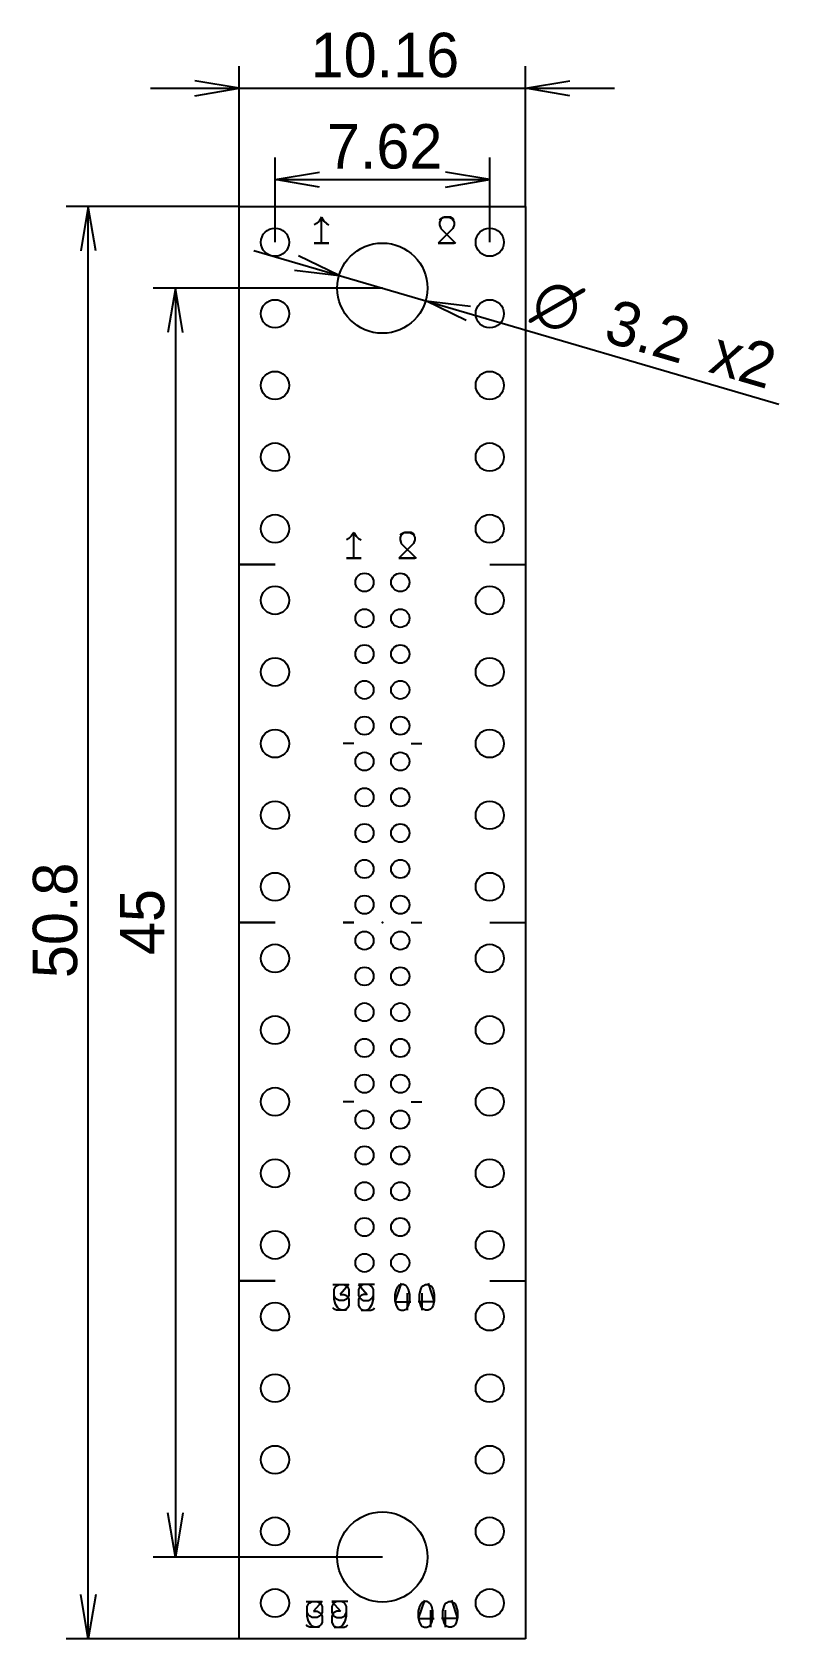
# Model space of a CAD drawing. Header units: millimetres. Extents: x 37.6 to 64.1, y -175.4 to -118.4.
import ezdxf
from ezdxf.enums import TextEntityAlignment as Align

# ---------------------------------------------------------------- set-up
doc = ezdxf.new("R2010")
doc.units = ezdxf.units.MM
doc.layers.add('BLACK', color=7, linetype='Continuous')
doc.layers.add('Default', color=7, linetype='Continuous')
doc.styles.add('SEACAD_Solid_Edge_ANSI', font='seans.ttf')
doc.styles.add('SEACAD_Solid_Edge_ANSI1_Symbols', font='semeca1.ttf')
doc.dimstyles.new('JIS_(mm)', dxfattribs={"dimtxt": 1.575, "dimasz": 1.575, "dimexe": 0.7875, "dimexo": 0, "dimgap": 0.39375, "dimtad": 1, "dimdsep": 46, "dimtxsty": 'SEACAD_Solid_Edge_ANSI', "dimblk1": '_SE_OPEN', "dimblk2": '_SE_OPEN', "dimsah": 1, "dimcen": 0.7875, "dimadec": 0, "dimazin": 0, "dimtfac": 0.5, "dimtmove": 0, "dimatfit": 3, "dimfxl": 1, "dimarcsym": 0})

# ---------------------------------------------------------------- blocks, each defined once
blk = doc.blocks.new('DMBLK1')
at = {"layer": 'Default', "color": 7, "linetype": 'Continuous'}
for p, q in [((44.92, -124.6), (44.92, -119.626)), ((55.08, -124.6), (55.08, -119.626)), ((41.77, -120.413), (58.23, -120.413))]:
    blk.add_line(p, q, dxfattribs=at)
for points in [[(43.345, -120.676), (44.92, -120.413), (43.345, -120.151)], [(56.655, -120.676), (55.08, -120.413), (56.655, -120.151)]]:
    blk.add_lwpolyline(points, dxfattribs=at)
at = {"layer": 'Default', "color": 7, "linetype": 'Continuous', "style": 'SEACAD_Solid_Edge_ANSI'}
blk.add_text('10.16', height=1.575, dxfattribs=at).set_placement((47.455, -118.444), align=Align.TOP_LEFT)
blk = doc.blocks.new('_SE_OPEN')
at = {"color": 0}
for p, q in [((-1, 0.1665), (0, 0)), ((0, 0), (-1, -0.1665)), ((0, 0), (-1, 0))]:
    blk.add_line(p, q, dxfattribs=at)
blk = doc.blocks.new('DMBLK2')
at = {"layer": 'Default', "color": 7, "linetype": 'Continuous'}
for p, q in [((44.92, -124.6), (38.777, -124.6)), ((39.564, -175.4), (39.564, -124.6)), ((44.92, -175.4), (38.777, -175.4))]:
    blk.add_line(p, q, dxfattribs=at)
for points in [[(39.827, -126.175), (39.564, -124.6), (39.302, -126.175)], [(39.827, -173.825), (39.564, -175.4), (39.302, -173.825)]]:
    blk.add_lwpolyline(points, dxfattribs=at)
at = {"layer": 'Default', "color": 7, "linetype": 'Continuous', "style": 'SEACAD_Solid_Edge_ANSI'}
blk.add_text('50.8', height=1.575, rotation=90, dxfattribs=at).set_placement((37.596, -151.969), align=Align.TOP_LEFT)
blk = doc.blocks.new('DMBLK3')
at = {"layer": 'Default', "color": 7, "linetype": 'Continuous'}
for p, q in [((50, -127.5), (41.866, -127.5)), ((42.654, -127.5), (42.654, -172.5)), ((50, -172.5), (41.866, -172.5))]:
    blk.add_line(p, q, dxfattribs=at)
for points in [[(42.916, -129.075), (42.654, -127.5), (42.391, -129.075)], [(42.916, -170.925), (42.654, -172.5), (42.391, -170.925)]]:
    blk.add_lwpolyline(points, dxfattribs=at)
at = {"layer": 'Default', "color": 7, "linetype": 'Continuous', "style": 'SEACAD_Solid_Edge_ANSI'}
blk.add_text('45', height=1.575, rotation=90, dxfattribs=at).set_placement((40.685, -151.152), align=Align.TOP_LEFT)
blk = doc.blocks.new('DMBLK4')
at = {"layer": 'Default', "color": 7, "linetype": 'Continuous'}
for p, q in [((46.19, -125.87), (46.19, -122.865)), ((53.81, -125.87), (53.81, -122.865)), ((46.19, -123.652), (53.81, -123.652))]:
    blk.add_line(p, q, dxfattribs=at)
for points in [[(47.765, -123.915), (46.19, -123.652), (47.765, -123.39)], [(52.235, -123.915), (53.81, -123.652), (52.235, -123.39)]]:
    blk.add_lwpolyline(points, dxfattribs=at)
at = {"layer": 'Default', "color": 7, "linetype": 'Continuous', "style": 'SEACAD_Solid_Edge_ANSI'}
blk.add_text('7.62', height=1.575, dxfattribs=at).set_placement((48.031, -121.683), align=Align.TOP_LEFT)
blk = doc.blocks.new('DMBLK5')
at = {"layer": 'Default', "color": 7, "linetype": 'Continuous'}
for p, q in [((45.441, -126.167), (51.536, -127.949)), ((51.536, -127.949), (64.063, -131.613))]:
    blk.add_line(p, q, dxfattribs=at)
for points in [[(46.879, -126.861), (48.464, -127.051), (47.026, -126.357)], [(52.974, -128.643), (51.536, -127.949), (53.121, -128.139)]]:
    blk.add_lwpolyline(points, dxfattribs=at)
for s, style, p in [('O', 'SEACAD_Solid_Edge_ANSI1_Symbols', (55.645, -127.1)), ('3.2', 'SEACAD_Solid_Edge_ANSI', (58.236, -127.857)), ('x2', 'SEACAD_Solid_Edge_ANSI', (61.967, -128.948))]:
    blk.add_text(s, height=1.575, rotation=343.6987, dxfattribs=dict(at, style=style)).set_placement(p, align=Align.TOP_LEFT)

msp = doc.modelspace()

# ---------------------------------------------------------------- linework, layer by layer
at = {"layer": 'BLACK', "color": 7, "linetype": 'Continuous'}
for p, q in [((44.92, -175.4), (44.92, -124.6)), ((44.92, -124.6), (55.08, -124.6)), ((55.08, -124.6), (55.08, -175.4)), ((47.6668, -125.206), (47.5797, -125.25)), ((47.7539, -125.119), (47.6668, -125.206)), ((47.841, -124.988), (47.7539, -125.119)), ((47.841, -125.903), (47.841, -124.988)), ((47.841, -124.988), (47.9281, -125.119)), ((47.841, -125.903), (47.841, -124.988)), ((47.9281, -125.119), (48.0152, -125.206)), ((48.0152, -125.206), (48.1023, -125.25)), ((52.0247, -125.075), (52.0683, -125.032)), ((52.0683, -125.075), (52.0247, -125.162)), ((52.0247, -125.162), (52.0247, -125.25)), ((52.0247, -125.25), (52.0683, -125.38)), ((52.0683, -125.032), (52.1554, -124.988)), ((52.1118, -125.032), (52.0683, -125.075)), ((52.1989, -124.988), (52.1118, -125.032)), ((52.1554, -124.988), (52.3731, -124.988)), ((52.4166, -124.988), (52.1989, -124.988)), ((52.3731, -124.988), (52.4602, -125.032)), ((52.5037, -125.032), (52.4166, -124.988)), ((52.4602, -125.032), (52.5037, -125.075)), ((52.5473, -125.075), (52.5037, -125.032)), ((52.5037, -125.075), (52.5473, -125.162)), ((52.5473, -125.25), (52.5037, -125.38)), ((52.5473, -125.162), (52.5473, -125.25)), ((47.5797, -125.903), (48.1023, -125.903)), ((48.1023, -125.903), (47.5797, -125.903)), ((52.5037, -125.38), (51.9812, -125.903)), ((51.9812, -125.903), (52.5473, -125.903)), ((52.5908, -125.903), (52.0247, -125.903)), ((52.0683, -125.38), (52.5908, -125.903)), ((48.984, -136.164), (48.8969, -136.295)), ((48.984, -137.079), (48.984, -136.164)), ((48.984, -136.164), (49.0711, -136.295)), ((48.984, -137.079), (48.984, -136.164)), ((50.6713, -136.208), (50.7584, -136.164)), ((50.8019, -136.164), (50.7148, -136.208)), ((50.7584, -136.164), (50.9761, -136.164)), ((51.0196, -136.164), (50.8019, -136.164)), ((50.9761, -136.164), (51.0632, -136.208)), ((51.1067, -136.208), (51.0196, -136.164)), ((48.8098, -136.382), (48.7227, -136.426)), ((48.8969, -136.295), (48.8098, -136.382)), ((49.0711, -136.295), (49.1582, -136.382)), ((49.1582, -136.382), (49.2453, -136.426)), ((51.1067, -136.556), (50.5842, -137.079)), ((50.6277, -136.251), (50.6713, -136.208)), ((50.6713, -136.251), (50.6277, -136.338)), ((50.6277, -136.338), (50.6277, -136.426)), ((50.6277, -136.426), (50.6713, -136.556)), ((50.7148, -136.208), (50.6713, -136.251)), ((50.6713, -136.556), (51.1938, -137.079)), ((51.0632, -136.208), (51.1067, -136.251)), ((51.1503, -136.251), (51.1067, -136.208)), ((51.1067, -136.251), (51.1503, -136.338)), ((51.1503, -136.426), (51.1067, -136.556)), ((51.1503, -136.338), (51.1503, -136.426)), ((46.19, -137.3), (44.92, -137.3)), ((44.92, -137.3), (46.19, -137.3)), ((48.7227, -137.079), (49.2453, -137.079)), ((49.2453, -137.079), (48.7227, -137.079)), ((50.5842, -137.079), (51.1503, -137.079)), ((51.1938, -137.079), (50.6277, -137.079)), ((53.81, -137.3), (55.08, -137.3)), ((53.81, -137.3), (55.08, -137.3)), ((48.984, -143.65), (48.603, -143.65)), ((48.984, -143.65), (48.603, -143.65)), ((51.016, -143.65), (51.397, -143.65)), ((51.016, -143.65), (51.397, -143.65)), ((46.19, -150), (44.92, -150)), ((44.92, -150), (46.19, -150)), ((48.603, -150), (48.984, -150)), ((48.984, -150), (48.603, -150)), ((51.016, -150), (51.397, -150)), ((51.016, -150), (51.397, -150)), ((53.81, -150), (55.08, -150)), ((53.81, -150), (55.08, -150)), ((48.984, -156.35), (48.603, -156.35)), ((48.984, -156.35), (48.603, -156.35)), ((51.016, -156.35), (51.397, -156.35)), ((51.016, -156.35), (51.397, -156.35)), ((46.19, -162.7), (44.92, -162.7)), ((44.92, -162.7), (46.19, -162.7)), ((48.2438, -162.834), (48.8098, -162.834)), ((48.2873, -163.008), (48.3309, -162.921)), ((48.3309, -162.921), (48.3744, -162.878)), ((48.3744, -162.878), (48.4615, -162.834)), ((48.4615, -162.834), (48.6357, -162.834)), ((48.8098, -162.834), (48.505, -163.183)), ((48.6357, -162.834), (48.7227, -162.878)), ((48.7227, -162.878), (48.7663, -162.921)), ((48.7663, -162.921), (48.8098, -163.008)), ((49.7242, -162.834), (49.1582, -162.834)), ((49.1582, -162.834), (49.463, -163.183)), ((49.2017, -162.921), (49.1582, -163.008)), ((49.2453, -162.878), (49.2017, -162.921)), ((49.3323, -162.834), (49.2453, -162.878)), ((49.5065, -162.834), (49.3323, -162.834)), ((49.5936, -162.878), (49.5065, -162.834)), ((49.6371, -162.921), (49.5936, -162.878)), ((49.6807, -163.008), (49.6371, -162.921)), ((50.664, -162.791), (50.4463, -163.444)), ((50.5334, -162.921), (50.4899, -163.008)), ((50.5769, -162.878), (50.5334, -162.921)), ((50.664, -162.834), (50.5769, -162.878)), ((50.7511, -162.834), (50.664, -162.834)), ((50.8382, -162.878), (50.7511, -162.834)), ((50.8817, -162.921), (50.8382, -162.878)), ((50.9253, -163.008), (50.8817, -162.921)), ((51.3607, -163.008), (51.4043, -162.921)), ((51.4043, -162.921), (51.4478, -162.878)), ((51.4478, -162.878), (51.5349, -162.834)), ((51.5349, -162.834), (51.622, -162.834)), ((51.622, -162.791), (51.8397, -163.444)), ((51.622, -162.834), (51.7091, -162.878)), ((51.7091, -162.878), (51.7526, -162.921)), ((51.7526, -162.921), (51.7961, -163.008)), ((53.81, -162.7), (55.08, -162.7)), ((53.81, -162.7), (55.08, -162.7)), ((48.2873, -163.357), (48.2873, -163.008)), ((48.3309, -163.313), (48.2873, -163.226)), ((48.3309, -163.531), (48.2873, -163.357)), ((48.3744, -163.357), (48.3309, -163.313)), ((48.4615, -163.4), (48.3744, -163.357)), ((48.6357, -163.4), (48.4615, -163.4)), ((48.505, -163.183), (48.6357, -163.183)), ((48.6357, -163.183), (48.7227, -163.226)), ((48.7227, -163.357), (48.6357, -163.4)), ((48.7227, -163.226), (48.7663, -163.27)), ((48.7663, -163.313), (48.7227, -163.357)), ((48.8098, -163.226), (48.7663, -163.313)), ((48.7663, -163.27), (48.8098, -163.357)), ((48.8098, -163.008), (48.8098, -163.226)), ((48.8098, -163.357), (48.8098, -163.574)), ((49.1582, -163.008), (49.1582, -163.226)), ((49.1582, -163.226), (49.2017, -163.313)), ((49.2017, -163.27), (49.1582, -163.357)), ((49.1582, -163.357), (49.1582, -163.574)), ((49.2453, -163.226), (49.2017, -163.27)), ((49.2017, -163.313), (49.2453, -163.357)), ((49.3323, -163.183), (49.2453, -163.226)), ((49.2453, -163.357), (49.3323, -163.4)), ((49.463, -163.183), (49.3323, -163.183)), ((49.3323, -163.4), (49.5065, -163.4)), ((49.5065, -163.4), (49.5936, -163.357)), ((49.5936, -163.357), (49.6371, -163.313)), ((49.6371, -163.313), (49.6807, -163.226)), ((49.6371, -163.531), (49.6807, -163.357)), ((49.6807, -163.357), (49.6807, -163.008)), ((50.4899, -163.008), (50.4463, -163.183)), ((50.4463, -163.183), (50.4463, -163.4)), ((50.4463, -163.4), (50.4899, -163.574)), ((50.4463, -163.444), (51.0124, -163.444)), ((50.8817, -163.139), (50.8817, -163.749)), ((50.9688, -163.183), (50.9253, -163.008)), ((50.9253, -163.574), (50.9688, -163.4)), ((50.9688, -163.4), (50.9688, -163.183)), ((51.8397, -163.444), (51.2736, -163.444)), ((51.3172, -163.183), (51.3607, -163.008)), ((51.3172, -163.4), (51.3172, -163.183)), ((51.3607, -163.574), (51.3172, -163.4)), ((51.4043, -163.139), (51.4043, -163.749)), ((51.7961, -163.008), (51.8397, -163.183)), ((51.8397, -163.4), (51.7961, -163.574)), ((51.8397, -163.183), (51.8397, -163.4)), ((48.2873, -163.705), (48.2438, -163.662)), ((48.3744, -163.749), (48.2873, -163.705)), ((48.4179, -163.662), (48.3309, -163.531)), ((48.6357, -163.749), (48.3744, -163.749)), ((48.4615, -163.705), (48.4179, -163.662)), ((48.5486, -163.749), (48.4615, -163.705)), ((48.7227, -163.749), (48.5486, -163.749)), ((48.7227, -163.705), (48.6357, -163.749)), ((48.7663, -163.662), (48.7227, -163.705)), ((48.8098, -163.574), (48.7663, -163.662)), ((49.1582, -163.574), (49.2017, -163.662)), ((49.2017, -163.662), (49.2453, -163.705)), ((49.2453, -163.705), (49.3323, -163.749)), ((49.2453, -163.749), (49.4194, -163.749)), ((49.3323, -163.749), (49.5936, -163.749)), ((49.4194, -163.749), (49.5065, -163.705)), ((49.5065, -163.705), (49.5501, -163.662)), ((49.5501, -163.662), (49.6371, -163.531)), ((49.5936, -163.749), (49.6807, -163.705)), ((49.6807, -163.705), (49.7242, -163.662)), ((50.4899, -163.574), (50.5334, -163.662)), ((50.5334, -163.662), (50.5769, -163.705)), ((50.5769, -163.705), (50.664, -163.749)), ((50.664, -163.749), (50.7511, -163.749)), ((50.7511, -163.749), (50.8382, -163.705)), ((50.8382, -163.705), (50.8817, -163.662)), ((50.8817, -163.662), (50.9253, -163.574)), ((51.4043, -163.662), (51.3607, -163.574)), ((51.4478, -163.705), (51.4043, -163.662)), ((51.5349, -163.749), (51.4478, -163.705)), ((51.622, -163.749), (51.5349, -163.749)), ((51.7091, -163.705), (51.622, -163.749)), ((51.7526, -163.662), (51.7091, -163.705)), ((51.7961, -163.574), (51.7526, -163.662)), ((47.2913, -174.074), (47.8573, -174.074)), ((47.3348, -174.248), (47.3784, -174.161)), ((47.3348, -174.596), (47.3348, -174.248)), ((47.3784, -174.161), (47.4219, -174.117)), ((47.4219, -174.117), (47.509, -174.074)), ((47.509, -174.074), (47.6832, -174.074)), ((47.8573, -174.074), (47.5525, -174.422)), ((47.6832, -174.074), (47.7702, -174.117)), ((47.7702, -174.117), (47.8138, -174.161)), ((47.8138, -174.161), (47.8573, -174.248)), ((47.8573, -174.248), (47.8573, -174.466)), ((48.7717, -174.074), (48.2057, -174.074)), ((48.2057, -174.074), (48.5105, -174.422)), ((48.2492, -174.161), (48.2057, -174.248)), ((48.2057, -174.248), (48.2057, -174.466)), ((48.2928, -174.117), (48.2492, -174.161)), ((48.3798, -174.074), (48.2928, -174.117)), ((48.554, -174.074), (48.3798, -174.074)), ((48.6411, -174.117), (48.554, -174.074)), ((48.6846, -174.161), (48.6411, -174.117)), ((48.7282, -174.248), (48.6846, -174.161)), ((48.7282, -174.596), (48.7282, -174.248)), ((51.4895, -174.03), (51.2718, -174.683)), ((51.3154, -174.248), (51.2718, -174.422)), ((51.3589, -174.161), (51.3154, -174.248)), ((51.4024, -174.117), (51.3589, -174.161)), ((51.4895, -174.074), (51.4024, -174.117)), ((51.5766, -174.074), (51.4895, -174.074)), ((51.6637, -174.117), (51.5766, -174.074)), ((51.7072, -174.161), (51.6637, -174.117)), ((51.7508, -174.248), (51.7072, -174.161)), ((51.7943, -174.422), (51.7508, -174.248)), ((52.1427, -174.422), (52.1862, -174.248)), ((52.1862, -174.248), (52.2298, -174.161)), ((52.2298, -174.161), (52.2733, -174.117)), ((52.2733, -174.117), (52.3604, -174.074)), ((52.3604, -174.074), (52.4475, -174.074)), ((52.4475, -174.03), (52.6652, -174.683)), ((52.4475, -174.074), (52.5346, -174.117)), ((52.5346, -174.117), (52.5781, -174.161)), ((52.5781, -174.161), (52.6216, -174.248)), ((52.6216, -174.248), (52.6652, -174.422)), ((47.3348, -174.945), (47.2913, -174.901)), ((47.3784, -174.553), (47.3348, -174.466)), ((47.3784, -174.77), (47.3348, -174.596)), ((47.4219, -174.596), (47.3784, -174.553)), ((47.4654, -174.901), (47.3784, -174.77)), ((47.509, -174.64), (47.4219, -174.596)), ((47.509, -174.945), (47.4654, -174.901)), ((47.6832, -174.64), (47.509, -174.64)), ((47.5525, -174.422), (47.6832, -174.422)), ((47.6832, -174.422), (47.7702, -174.466)), ((47.7702, -174.596), (47.6832, -174.64)), ((47.7702, -174.466), (47.8138, -174.509)), ((47.8138, -174.553), (47.7702, -174.596)), ((47.8138, -174.901), (47.7702, -174.945)), ((47.8573, -174.466), (47.8138, -174.553)), ((47.8138, -174.509), (47.8573, -174.596)), ((47.8573, -174.814), (47.8138, -174.901)), ((47.8573, -174.596), (47.8573, -174.814)), ((48.2057, -174.466), (48.2492, -174.553)), ((48.2492, -174.509), (48.2057, -174.596)), ((48.2057, -174.596), (48.2057, -174.814)), ((48.2057, -174.814), (48.2492, -174.901)), ((48.2928, -174.466), (48.2492, -174.509)), ((48.2492, -174.553), (48.2928, -174.596)), ((48.2492, -174.901), (48.2928, -174.945)), ((48.3798, -174.422), (48.2928, -174.466)), ((48.2928, -174.596), (48.3798, -174.64)), ((48.5105, -174.422), (48.3798, -174.422)), ((48.3798, -174.64), (48.554, -174.64)), ((48.554, -174.64), (48.6411, -174.596)), ((48.554, -174.945), (48.5976, -174.901)), ((48.5976, -174.901), (48.6846, -174.77)), ((48.6411, -174.596), (48.6846, -174.553)), ((48.6846, -174.553), (48.7282, -174.466)), ((48.6846, -174.77), (48.7282, -174.596)), ((48.7282, -174.945), (48.7717, -174.901)), ((51.2718, -174.422), (51.2718, -174.64)), ((51.2718, -174.64), (51.3154, -174.814)), ((51.2718, -174.683), (51.8379, -174.683)), ((51.3154, -174.814), (51.3589, -174.901)), ((51.3589, -174.901), (51.4024, -174.945)), ((51.6637, -174.945), (51.7072, -174.901)), ((51.7072, -174.379), (51.7072, -174.988)), ((51.7072, -174.901), (51.7508, -174.814)), ((51.7508, -174.814), (51.7943, -174.64)), ((51.7943, -174.64), (51.7943, -174.422)), ((52.6652, -174.683), (52.0991, -174.683)), ((52.1427, -174.64), (52.1427, -174.422)), ((52.1862, -174.814), (52.1427, -174.64)), ((52.2298, -174.901), (52.1862, -174.814)), ((52.2298, -174.379), (52.2298, -174.988)), ((52.2733, -174.945), (52.2298, -174.901)), ((52.5781, -174.901), (52.5346, -174.945)), ((52.6216, -174.814), (52.5781, -174.901)), ((52.6652, -174.64), (52.6216, -174.814)), ((52.6652, -174.422), (52.6652, -174.64)), ((55.08, -175.4), (44.92, -175.4)), ((47.4219, -174.988), (47.3348, -174.945)), ((47.6832, -174.988), (47.4219, -174.988)), ((47.5961, -174.988), (47.509, -174.945)), ((47.7702, -174.988), (47.5961, -174.988)), ((47.7702, -174.945), (47.6832, -174.988)), ((48.2928, -174.945), (48.3798, -174.988)), ((48.2928, -174.988), (48.4669, -174.988)), ((48.3798, -174.988), (48.6411, -174.988)), ((48.4669, -174.988), (48.554, -174.945)), ((48.6411, -174.988), (48.7282, -174.945)), ((51.4024, -174.945), (51.4895, -174.988)), ((51.4895, -174.988), (51.5766, -174.988)), ((51.5766, -174.988), (51.6637, -174.945)), ((52.3604, -174.988), (52.2733, -174.945)), ((52.4475, -174.988), (52.3604, -174.988)), ((52.5346, -174.945), (52.4475, -174.988))]:
    msp.add_line(p, q, dxfattribs=at)
for centre, radius in [((46.19, -125.87), 0.5), ((50, -127.5), 1.6), ((53.81, -125.87), 0.5), ((46.19, -128.41), 0.5), ((53.81, -128.41), 0.5), ((46.19, -130.95), 0.5), ((53.81, -130.95), 0.5), ((46.19, -133.49), 0.5), ((53.81, -133.49), 0.5), ((46.19, -136.03), 0.5), ((53.81, -136.03), 0.5), ((49.365, -137.935), 0.325), ((50.635, -137.935), 0.325), ((46.19, -138.57), 0.5), ((53.81, -138.57), 0.5), ((49.365, -139.205), 0.325), ((50.635, -139.205), 0.325), ((49.365, -140.475), 0.325), ((50.635, -140.475), 0.325), ((46.19, -141.11), 0.5), ((53.81, -141.11), 0.5), ((49.365, -141.745), 0.325), ((50.635, -141.745), 0.325), ((49.365, -143.015), 0.325), ((50.635, -143.015), 0.325), ((46.19, -143.65), 0.5), ((53.81, -143.65), 0.5), ((49.365, -144.285), 0.325), ((50.635, -144.285), 0.325), ((49.365, -145.555), 0.325), ((50.635, -145.555), 0.325), ((46.19, -146.19), 0.5), ((53.81, -146.19), 0.5), ((49.365, -146.825), 0.325), ((50.635, -146.825), 0.325), ((49.365, -148.095), 0.325), ((50.635, -148.095), 0.325), ((46.19, -148.73), 0.5), ((53.81, -148.73), 0.5), ((49.365, -149.365), 0.325), ((50.635, -149.365), 0.325), ((49.365, -150.635), 0.325), ((50.635, -150.635), 0.325), ((46.19, -151.27), 0.5), ((53.81, -151.27), 0.5), ((49.365, -151.905), 0.325), ((50.635, -151.905), 0.325), ((49.365, -153.175), 0.325), ((50.635, -153.175), 0.325), ((46.19, -153.81), 0.5), ((53.81, -153.81), 0.5), ((49.365, -154.445), 0.325), ((50.635, -154.445), 0.325), ((49.365, -155.715), 0.325), ((50.635, -155.715), 0.325), ((46.19, -156.35), 0.5), ((53.81, -156.35), 0.5), ((49.365, -156.985), 0.325), ((50.635, -156.985), 0.325), ((46.19, -158.89), 0.5), ((49.365, -158.255), 0.325), ((50.635, -158.255), 0.325), ((53.81, -158.89), 0.5), ((49.365, -159.525), 0.325), ((50.635, -159.525), 0.325), ((49.365, -160.795), 0.325), ((50.635, -160.795), 0.325), ((46.19, -161.43), 0.5), ((53.81, -161.43), 0.5), ((49.365, -162.065), 0.325), ((50.635, -162.065), 0.325), ((46.19, -163.97), 0.5), ((53.81, -163.97), 0.5), ((46.19, -166.51), 0.5), ((53.81, -166.51), 0.5), ((46.19, -169.05), 0.5), ((53.81, -169.05), 0.5), ((50, -172.5), 1.6), ((46.19, -171.59), 0.5), ((53.81, -171.59), 0.5), ((46.19, -174.13), 0.5), ((53.81, -174.13), 0.5)]:
    msp.add_circle(centre, radius, dxfattribs=at)
at = {"layer": 'Default', "color": 1, "linetype": 'Continuous'}
msp.add_point((50, -150), dxfattribs=at)
msp.add_point((50, -150), dxfattribs=at)

# ---------------------------------------------------------------- dimensions: what is measured, and where the dimension line sits
at = {"layer": 'Default', "color": 7, "linetype": 'Continuous'}
for base, p1, p2, angle, picture, middle in [((44.92, -120.4132), (44.92, -124.6), (55.08, -124.6), 0, 'DMBLK1', (50, -120.4132)), ((46.19, -123.6522), (46.19, -125.87), (53.81, -125.87), 0, 'DMBLK4', (50, -123.6522)), ((39.5645, -175.4), (44.92, -175.4), (44.92, -124.6), 90, 'DMBLK2', (39.5645, -150)), ((42.654, -127.5), (50, -127.5), (50, -172.5), 270, 'DMBLK3', (42.654, -150))]:
    dim = msp.add_linear_dim(base=base, p1=p1, p2=p2, angle=angle, text='\\A1;<>', dimstyle='JIS_(mm)', dxfattribs=at)
    dim.commit()
    dim.dimension.update_dxf_attribs({"geometry": picture, "text_midpoint": middle, "dimtype": 161})
dim = msp.add_diameter_dim_2p(p1=(48.4643, -127.0509), p2=(51.5357, -127.9491), text='\\A1;<> x2', dimstyle='JIS_(mm)', override={"dimtmove": 1, "dimtolj": 1}, dxfattribs=at)
dim.commit()
dim.dimension.update_dxf_attribs({"geometry": 'DMBLK5', "text_midpoint": (54.5636, -128.8346), "dimtype": 163})

doc.saveas('drawing.dxf')
